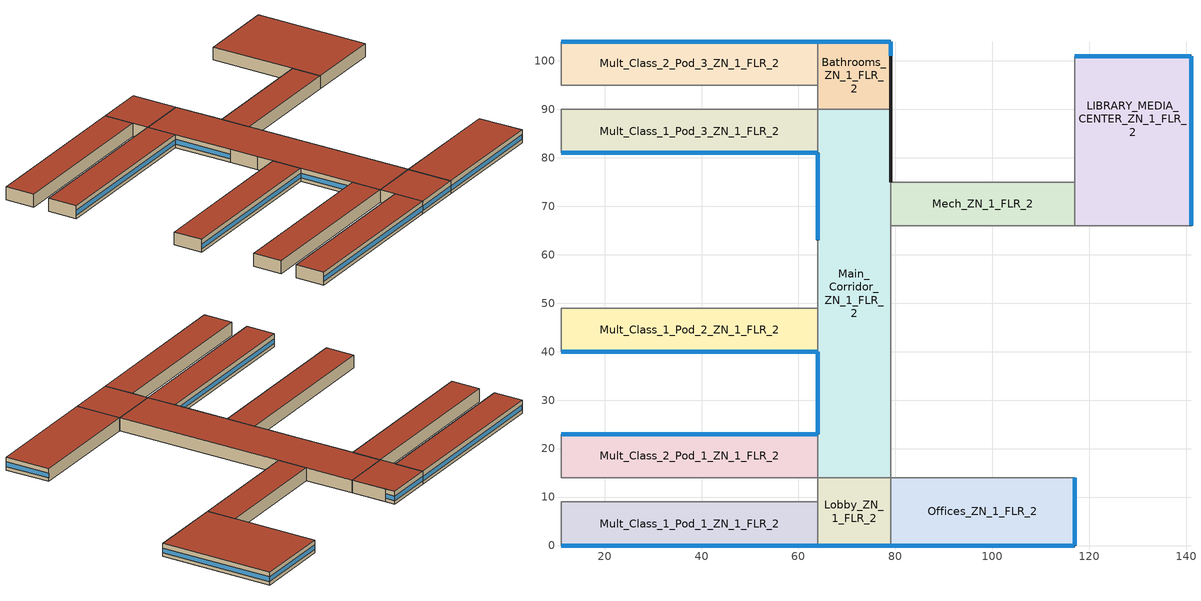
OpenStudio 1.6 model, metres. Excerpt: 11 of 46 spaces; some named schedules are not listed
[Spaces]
Lobby_ZN_1_FLR_2
 floor to Lobby_ZN_1_FLR_1 (INT-FLOOR-TOPSIDE): 79,14 79,0 64,0 64,14 z4
 wall outside (Steel Frame Non-res Ext Wall): 64,0 79,0 z4:8
 wall to Corridor_Pod_1_ZN_1_FLR_2 (int-walls): 64,14 64,9 z4:8
 wall to Offices_ZN_1_FLR_2 (int-walls): 79,0 79,14 z4:8
 wall to Mult_Class_1_Pod_1_ZN_1_FLR_2 (int-walls): 64,9 64,0 z4:8
 wall to Main_Corridor_ZN_1_FLR_2 (int-walls): 79,14 64,14 z4:8
 window (Window Non-res Fixed): 64.05,0 78.95,0 z5.1:6.51
 roof outside (IEAD Non-res Roof): 79,0 79,14 64,14 64,0 z8
Bathrooms_ZN_1_FLR_2
 floor to Bathrooms_ZN_1_FLR_1 (INT-FLOOR-TOPSIDE): 79,104 79,90 64,90 64,104 z4
 wall outside (Steel Frame Non-res Ext Wall): 79,90 79,101 79,104 64,104 z4:8
 wall to Corridor_Pod_3_ZN_1_FLR_2 (int-walls): 64,95 64,90 z4:8
 wall to Main_Corridor_ZN_1_FLR_2 (int-walls): 64,90 79,90 z4:8
 wall to Mult_Class_2_Pod_3_ZN_1_FLR_2 (int-walls): 64,104 64,95 z4:8
 window (Window Non-res Fixed): 78.95,104 64.05,104 z5.1:6.51; 79,101.05 79,103.95 z5.1:6.55
 roof outside (IEAD Non-res Roof): 79,90 79,104 64,104 64,90 z8
Mult_Class_1_Pod_1_ZN_1_FLR_2
 floor to Mult_Class_1_Pod_1_ZN_1_FLR_1 (INT-FLOOR-TOPSIDE): 64,9 64,0 11,0 11,9 z4
 wall outside (Steel Frame Non-res Ext Wall): 11,0 64,0 z4:8
 wall to Corridor_Pod_1_ZN_1_FLR_2 (int-walls): 64,9 11,9 z4:8
 wall to Corner_Class_1_Pod_1_ZN_1_FLR_2 (int-walls): 11,9 11,0 z4:8
 window (Window Non-res Fixed): 11.05,0 63.95,0 z5.1:6.5
 roof outside (IEAD Non-res Roof): 64,0 64,9 11,9 11,0 z8
Mult_Class_2_Pod_3_ZN_1_FLR_2
 floor to Mult_Class_2_Pod_3_ZN_1_FLR_1 (INT-FLOOR-TOPSIDE): 64,104 64,95 11,95 11,104 z4
 wall outside (Steel Frame Non-res Ext Wall): 64,104 11,104 z4:8
 wall to Corridor_Pod_3_ZN_1_FLR_2 (int-walls): 11,95 64,95 z4:8
 wall to Corner_Class_2_Pod_3_ZN_1_FLR_2 (int-walls): 11,104 11,95 z4:8
 window (Window Non-res Fixed): 63.95,104 11.05,104 z5.1:6.5
 roof outside (IEAD Non-res Roof): 64,95 64,104 11,104 11,95 z8
Mech_ZN_1_FLR_2
 floor to Mech_ZN_1_FLR_1 (INT-FLOOR-TOPSIDE): 117,75 117,66 79,66 79,75 z4
 wall to Auditorium_ZN_1_FLR_1 (int-walls): 117,75 79,75 z4:8
 wall to Gym_ZN_1_FLR_1 (int-walls): 79,66 117,66 z4:8
 wall to Main_Corridor_ZN_1_FLR_2 (int-walls): 79,75 79,66 z4:8
 wall to LIBRARY_MEDIA_CENTER_ZN_1_FLR_2 (int-walls): 117,66 117,75 z4:8
 roof outside (IEAD Non-res Roof): 117,66 117,75 79,75 79,66 z8
Offices_ZN_1_FLR_2
 floor to Offices_ZN_1_FLR_1 (INT-FLOOR-TOPSIDE): 117,14 117,0 79,0 79,14 z4
 wall outside (Steel Frame Non-res Ext Wall): 79,0 117,0 117,14 z4:8
 wall to Gym_ZN_1_FLR_1 (int-walls): 117,14 79,14 z4:8
 window (Window Non-res Fixed): 79.05,0 116.95,0 z5.1:6.5; 117,0.05 117,13.95 z5.1:6.51
 roof outside (IEAD Non-res Roof): 117,0 117,14 79,14 79,0 z8
Mult_Class_2_Pod_1_ZN_1_FLR_2
 floor to Mult_Class_2_Pod_1_ZN_1_FLR_1 (INT-FLOOR-TOPSIDE): 64,23 64,14 11,14 11,23 z4
 wall outside (Steel Frame Non-res Ext Wall): 64,23 11,23 z4:8
 wall to Main_Corridor_ZN_1_FLR_2 (int-walls): 64,14 64,23 z4:8
 wall to Corner_Class_2_Pod_1_ZN_1_FLR_2 (int-walls): 11,23 11,14 z4:8
 wall to Corridor_Pod_1_ZN_1_FLR_2 (int-walls): 11,14 64,14 z4:8
 window (Window Non-res Fixed): 63.95,23 11.05,23 z5.1:6.5
 roof outside (IEAD Non-res Roof): 64,14 64,23 11,23 11,14 z8
LIBRARY_MEDIA_CENTER_ZN_1_FLR_2
 floor to Kitchen_ZN_1_FLR_1 (INT-FLOOR-TOPSIDE): 141,75 141,66 117,66 117,75 z4
 floor to Cafeteria_ZN_1_FLR_1 (INT-FLOOR-TOPSIDE): 141,101 141,75 117,75 117,101 z4
 wall outside (Steel Frame Non-res Ext Wall): 141,66 141,101 117,101 z4:8
 wall to Auditorium_ZN_1_FLR_1 (int-walls): 117,101 117,75 z4:8
 wall to Aux_Gym_ZN_1_FLR_1 (int-walls): 117,66 141,66 z4:8
 window (Window Non-res Fixed): 141,66.05 141,100.95 z5.1:6.52; 140.95,101 117.05,101 z5.1:6.51
 roof outside (IEAD Non-res Roof): 141,66 141,101 117,101 117,66 z8
Mult_Class_1_Pod_2_ZN_1_FLR_2
 floor to Mult_Class_1_Pod_2_ZN_1_FLR_1 (INT-FLOOR-TOPSIDE): 64,49 64,40 11,40 11,49 z4
 wall outside (Steel Frame Non-res Ext Wall): 11,40 64,40 z4:8
 wall to Corner_Class_1_Pod_2_ZN_1_FLR_2 (int-walls): 11,49 11,40 z4:8
 wall to Corridor_Pod_2_ZN_1_FLR_2 (int-walls): 64,49 11,49 z4:8
 wall to Main_Corridor_ZN_1_FLR_2 (int-walls): 64,40 64,49 z4:8
 window (Window Non-res Fixed): 11.05,40 63.95,40 z5.1:6.5
 roof outside (IEAD Non-res Roof): 64,40 64,49 11,49 11,40 z8
Main_Corridor_ZN_1_FLR_2
 floor to Main_Corridor_ZN_1_FLR_1 (INT-FLOOR-TOPSIDE): 79,90 79,14 64,14 64,90 z4
 wall outside (Steel Frame Non-res Ext Wall): 79,75 79,90 / 64,40 64,23 / 64,81 64,63 z4:8
 wall to Corridor_Pod_2_ZN_1_FLR_2 (int-walls): 64,54 64,49 z4:8
 wall to Mult_Class_2_Pod_2_ZN_1_FLR_2 (int-walls): 64,63 64,54 z4:8
 wall to Mult_Class_1_Pod_3_ZN_1_FLR_2 (int-walls): 64,90 64,81 z4:8
 wall to Gym_ZN_1_FLR_1 (int-walls): 79,14 79,66 z4:8
 window (Window Non-res Fixed): 64,39.95 64,23.05 / 64,80.95 64,63.05 z5.1:6.51
 roof outside (IEAD Non-res Roof): 79,14 79,90 64,90 64,14 z8
Mult_Class_1_Pod_3_ZN_1_FLR_2
 floor to Mult_Class_1_Pod_3_ZN_1_FLR_1 (INT-FLOOR-TOPSIDE): 64,90 64,81 11,81 11,90 z4
 wall outside (Steel Frame Non-res Ext Wall): 11,81 64,81 z4:8
 wall to Corner_Class_1_Pod_3_ZN_1_FLR_2 (int-walls): 11,90 11,81 z4:8
 wall to Corridor_Pod_3_ZN_1_FLR_2 (int-walls): 64,90 11,90 z4:8
 window (Window Non-res Fixed): 11.05,81 63.95,81 z5.1:6.5
 roof outside (IEAD Non-res Roof): 64,81 64,90 11,90 11,81 z8
[Building]
Building 1
[ClimateZones]
Climate Zone Institution Name 1=ASHRAE; Climate Zone Document Name 1=ANSI/ASHRAE Standard 169; Climate Zone Document Year 1=2006; Climate Zone Institution Name 2=CEC; Climate Zone Document Name 2=California Climate Zone Descriptions; Climate Zone Document Year 2=1995
[Construction]
Steel Frame Non-res Ext Wall: Wood Siding, Steel Frame NonRes Wall Insulation, 1/2IN Gypsum
Window Non-res Fixed: NonRes Fixed Assembly Window
IEAD Non-res Roof: Roof Membrane, IEAD NonRes Roof Insulation, Metal Decking
INT-FLOOR-TOPSIDE: MAT-CC05 4 HW CONCRETE, CP02 CARPET PAD
int-walls: 1/2IN Gypsum, 1/2IN Gypsum
InteriorFurnishings: Std Wood 6inch
[Material] Thermal Absorptance=0.9
Name | Roughness | Thickness {m} | Conductivity {W/m-K} | Density {kg/m3} | Specific Heat {J/kg-K} | Solar Absorptance | Visible Absorptance
Wood Siding | MediumSmooth | 0.01 | 0.11 | 544.62 | 1210 | 0.78 | 0.78
Steel Frame NonRes Wall Insulation | MediumRough | 0.0870565 | 0.049 | 265 | 836.8 | 0.7 | 0.7
1/2IN Gypsum | Smooth | 0.0127 | 0.16 | 784.9 | 830 | 0.92 | 0.92
Roof Membrane | VeryRough | 0.0095 | 0.16 | 1121.29 | 1460 | 0.7 | 0.7
IEAD NonRes Roof Insulation | MediumRough | 0.127339 | 0.049 | 265 | 836.8 | 0.7 | 0.7
Metal Decking | MediumSmooth | 0.0015 | 45.006 | 7680 | 418.4 | 0.7 | 0.3
MAT-CC05 4 HW CONCRETE | Rough | 0.1016 | 1.311 | 2240 | 836.8 | 0.7 | 0.7
Std Wood 6inch | MediumSmooth | 0.15 | 0.12 | 540 | 1210 | 0.7 | 0.7
[WindowMaterial:SimpleGlazingSystem]
NonRes Fixed Assembly Window: U-Factor {W/m2-K}=3.23646; Solar Heat Gain Coefficient=0.39
[Material:NoMass]
CP02 CARPET PAD: Roughness=VeryRough; Thermal Resistance {m2-K/W}=0.2165; Thermal Absorptance=0.9; Solar Absorptance=0.7; Visible Absorptance=0.8
[Space] Part of Total Floor Area=Yes
Name | Design Specification Outdoor Air Object
Lobby_ZN_1_FLR_2 | SZ DSOA Lobby_ZN_1_FLR_2
Bathrooms_ZN_1_FLR_2 | SZ DSOA Bathrooms_ZN_1_FLR_2
Mult_Class_1_Pod_1_ZN_1_FLR_2 | SZ DSOA Mult_Class_1_Pod_1_ZN_1_FLR_2
Mult_Class_2_Pod_3_ZN_1_FLR_2 | SZ DSOA Mult_Class_2_Pod_3_ZN_1_FLR_2
Mech_ZN_1_FLR_2 | SZ DSOA Mech_ZN_1_FLR_2
Offices_ZN_1_FLR_2 | SZ DSOA Offices_ZN_1_FLR_2
Mult_Class_2_Pod_1_ZN_1_FLR_2 | SZ DSOA Mult_Class_2_Pod_1_ZN_1_FLR_2
LIBRARY_MEDIA_CENTER_ZN_1_FLR_2 | SZ DSOA LIBRARY_MEDIA_CENTER_ZN_1_FLR_2
Mult_Class_1_Pod_2_ZN_1_FLR_2 | SZ DSOA Mult_Class_1_Pod_2_ZN_1_FLR_2
Main_Corridor_ZN_1_FLR_2 | SZ DSOA Main_Corridor_ZN_1_FLR_2
Mult_Class_1_Pod_3_ZN_1_FLR_2 | SZ DSOA Mult_Class_1_Pod_3_ZN_1_FLR_2
[DesignSpecification:OutdoorAir]
Name | Outdoor Air Flow per Floor Area {m3/s-m2} | Outdoor Air Flow per Person {m3/s-person}
SZ DSOA Lobby_ZN_1_FLR_2; SZ DSOA Main_Corridor_ZN_1_FLR_2 | 0.0005
SZ DSOA Bathrooms_ZN_1_FLR_2 |  | 0.025
SZ DSOA Mult_Class_1_Pod_1_ZN_1_FLR_2; SZ DSOA Mult_Class_2_Pod_3_ZN_1_FLR_2; SZ DSOA Mult_Class_2_Pod_1_ZN_1_FLR_2; SZ DSOA LIBRARY_MEDIA_CENTER_ZN_1_FLR_2; SZ DSOA Mult_Class_1_Pod_2_ZN_1_FLR_2; SZ DSOA Mult_Class_1_Pod_3_ZN_1_FLR_2 |  | 0.008
SZ DSOA Mech_ZN_1_FLR_2 | 0.00025
SZ DSOA Offices_ZN_1_FLR_2 |  | 0.01
[InternalMass]
Name | Internal Mass Definition | Space or SpaceType
Lobby_ZN_1_FLR_2 Internal Mass | Lobby_ZN_1_FLR_2 Internal Mass Definition | Lobby_ZN_1_FLR_2
Bathrooms_ZN_1_FLR_2 Internal Mass | Bathrooms_ZN_1_FLR_2 Internal Mass Definition | Bathrooms_ZN_1_FLR_2
Mult_Class_1_Pod_1_ZN_1_FLR_2 Internal Mass | Mult_Class_1_Pod_1_ZN_1_FLR_2 Internal Mass Definition | Mult_Class_1_Pod_1_ZN_1_FLR_2
Mult_Class_2_Pod_3_ZN_1_FLR_2 Internal Mass | Mult_Class_2_Pod_3_ZN_1_FLR_2 Internal Mass Definition | Mult_Class_2_Pod_3_ZN_1_FLR_2
Mech_ZN_1_FLR_2 Internal Mass | Mech_ZN_1_FLR_2 Internal Mass Definition | Mech_ZN_1_FLR_2
Offices_ZN_1_FLR_2 Internal Mass | Offices_ZN_1_FLR_2 Internal Mass Definition | Offices_ZN_1_FLR_2
Mult_Class_2_Pod_1_ZN_1_FLR_2 Internal Mass | Mult_Class_2_Pod_1_ZN_1_FLR_2 Internal Mass Definition | Mult_Class_2_Pod_1_ZN_1_FLR_2
LIBRARY_MEDIA_CENTER_ZN_1_FLR_2 Internal Mass | LIBRARY_MEDIA_CENTER_ZN_1_FLR_2 Internal Mass Definition | LIBRARY_MEDIA_CENTER_ZN_1_FLR_2
Mult_Class_1_Pod_2_ZN_1_FLR_2 Internal Mass | Mult_Class_1_Pod_2_ZN_1_FLR_2 Internal Mass Definition | Mult_Class_1_Pod_2_ZN_1_FLR_2
Main_Corridor_ZN_1_FLR_2 Internal Mass | Main_Corridor_ZN_1_FLR_2 Internal Mass Definition | Main_Corridor_ZN_1_FLR_2
Mult_Class_1_Pod_3_ZN_1_FLR_2 Internal Mass | Mult_Class_1_Pod_3_ZN_1_FLR_2 Internal Mass Definition | Mult_Class_1_Pod_3_ZN_1_FLR_2
[InternalMass:Definition] Construction=InteriorFurnishings; Design Level Calculation Method=SurfaceArea
Name | Surface Area {m2}
Lobby_ZN_1_FLR_2 Internal Mass Definition; Bathrooms_ZN_1_FLR_2 Internal Mass Definition | 420
Mult_Class_1_Pod_1_ZN_1_FLR_2 Internal Mass Definition; Mult_Class_2_Pod_3_ZN_1_FLR_2 Internal Mass Definition; Mult_Class_2_Pod_1_ZN_1_FLR_2 Internal Mass Definition; Mult_Class_1_Pod_2_ZN_1_FLR_2 Internal Mass Definition; Mult_Class_1_Pod_3_ZN_1_FLR_2 Internal Mass Definition | 954
Mech_ZN_1_FLR_2 Internal Mass Definition | 684
Offices_ZN_1_FLR_2 Internal Mass Definition | 1064
LIBRARY_MEDIA_CENTER_ZN_1_FLR_2 Internal Mass Definition | 1680
Main_Corridor_ZN_1_FLR_2 Internal Mass Definition | 2280
[Lights] Schedule=BLDG_LIGHT_SCH; Fraction Replaceable=1
Name | Lights Definition | Space or SpaceType
Lobby_ZN_1_FLR_2_Lights | Lobby_ZN_1_FLR_2_Lights Definition | Lobby_ZN_1_FLR_2
Bathrooms_ZN_1_FLR_2_Lights | Bathrooms_ZN_1_FLR_2_Lights Definition | Bathrooms_ZN_1_FLR_2
Mult_Class_1_Pod_1_ZN_1_FLR_2_Lights | Mult_Class_1_Pod_1_ZN_1_FLR_2_Lights Definition | Mult_Class_1_Pod_1_ZN_1_FLR_2
Mult_Class_2_Pod_3_ZN_1_FLR_2_Lights | Mult_Class_2_Pod_3_ZN_1_FLR_2_Lights Definition | Mult_Class_2_Pod_3_ZN_1_FLR_2
Mech_ZN_1_FLR_2_Lights | Mech_ZN_1_FLR_2_Lights Definition | Mech_ZN_1_FLR_2
Offices_ZN_1_FLR_2_Lights | Offices_ZN_1_FLR_2_Lights Definition | Offices_ZN_1_FLR_2
Mult_Class_2_Pod_1_ZN_1_FLR_2_Lights | Mult_Class_2_Pod_1_ZN_1_FLR_2_Lights Definition | Mult_Class_2_Pod_1_ZN_1_FLR_2
LIBRARY_MEDIA_CENTER_ZN_1_FLR_2_Lights | LIBRARY_MEDIA_CENTER_ZN_1_FLR_2_Lights Definition | LIBRARY_MEDIA_CENTER_ZN_1_FLR_2
Mult_Class_1_Pod_2_ZN_1_FLR_2_Lights | Mult_Class_1_Pod_2_ZN_1_FLR_2_Lights Definition | Mult_Class_1_Pod_2_ZN_1_FLR_2
Main_Corridor_ZN_1_FLR_2_Lights | Main_Corridor_ZN_1_FLR_2_Lights Definition | Main_Corridor_ZN_1_FLR_2
Mult_Class_1_Pod_3_ZN_1_FLR_2_Lights | Mult_Class_1_Pod_3_ZN_1_FLR_2_Lights Definition | Mult_Class_1_Pod_3_ZN_1_FLR_2
[Lights:Definition] Design Level Calculation Method=Watts/Area; Fraction Radiant=0.37; Fraction Visible=0.2; Return Air Fraction=0; Return Air Fraction Calculated from Plenum Temperature=No
Name | Watts per Space Floor Area {W/m2}
Lobby_ZN_1_FLR_2_Lights Definition; LIBRARY_MEDIA_CENTER_ZN_1_FLR_2_Lights Definition | 13.99
Bathrooms_ZN_1_FLR_2_Lights Definition | 9.68
Mult_Class_1_Pod_1_ZN_1_FLR_2_Lights Definition; Mult_Class_2_Pod_3_ZN_1_FLR_2_Lights Definition; Mult_Class_2_Pod_1_ZN_1_FLR_2_Lights Definition; Mult_Class_1_Pod_2_ZN_1_FLR_2_Lights Definition; Mult_Class_1_Pod_3_ZN_1_FLR_2_Lights Definition | 15.06
Mech_ZN_1_FLR_2_Lights Definition | 16.14
Offices_ZN_1_FLR_2_Lights Definition | 11.84
Main_Corridor_ZN_1_FLR_2_Lights Definition | 5.38
[People] Activity Level Schedule=ACTIVITY_SCH; Work Efficiency Schedule=WORK_EFF_SCH; Clothing Insulation Schedule=CLOTHING_SCH; Air Velocity Schedule=AIR_VELO_SCH
Name | People Definition | Space or SpaceType | Number of People Schedule
Bathrooms_ZN_1_FLR_2 People | Bathrooms_ZN_1_FLR_2 People Definition | Bathrooms_ZN_1_FLR_2 | BLDG_OCC_SCH
Mult_Class_1_Pod_1_ZN_1_FLR_2 People | Mult_Class_1_Pod_1_ZN_1_FLR_2 People Definition | Mult_Class_1_Pod_1_ZN_1_FLR_2 | BLDG_OCC_SCH
Mult_Class_2_Pod_3_ZN_1_FLR_2 People | Mult_Class_2_Pod_3_ZN_1_FLR_2 People Definition | Mult_Class_2_Pod_3_ZN_1_FLR_2 | BLDG_OCC_SCH_Extend
Mech_ZN_1_FLR_2 People | Mech_ZN_1_FLR_2 People Definition | Mech_ZN_1_FLR_2 | BLDG_OCC_SCH
Offices_ZN_1_FLR_2 People | Offices_ZN_1_FLR_2 People Definition | Offices_ZN_1_FLR_2 | BLDG_OCC_SCH_Offices
Mult_Class_2_Pod_1_ZN_1_FLR_2 People | Mult_Class_2_Pod_1_ZN_1_FLR_2 People Definition | Mult_Class_2_Pod_1_ZN_1_FLR_2 | BLDG_OCC_SCH
LIBRARY_MEDIA_CENTER_ZN_1_FLR_2 People | LIBRARY_MEDIA_CENTER_ZN_1_FLR_2 People Definition | LIBRARY_MEDIA_CENTER_ZN_1_FLR_2 | BLDG_OCC_SCH
Mult_Class_1_Pod_2_ZN_1_FLR_2 People | Mult_Class_1_Pod_2_ZN_1_FLR_2 People Definition | Mult_Class_1_Pod_2_ZN_1_FLR_2 | BLDG_OCC_SCH
Mult_Class_1_Pod_3_ZN_1_FLR_2 People | Mult_Class_1_Pod_3_ZN_1_FLR_2 People Definition | Mult_Class_1_Pod_3_ZN_1_FLR_2 | BLDG_OCC_SCH_Extend
[People:Definition] Number of People Calculation Method=Area/Person; Fraction Radiant=0.3; Enable ASHRAE 55 Comfort Warnings=No; Mean Radiant Temperature Calculation Type=ZoneAveraged; Thermal Comfort Model Type 1=FANGER
Name | Space Floor Area per Person {m2/person}
Bathrooms_ZN_1_FLR_2 People Definition | 10
Mult_Class_1_Pod_1_ZN_1_FLR_2 People Definition; Mult_Class_2_Pod_3_ZN_1_FLR_2 People Definition; Mult_Class_2_Pod_1_ZN_1_FLR_2 People Definition; Mult_Class_1_Pod_2_ZN_1_FLR_2 People Definition; Mult_Class_1_Pod_3_ZN_1_FLR_2 People Definition | 4
Mech_ZN_1_FLR_2 People Definition | 100
Offices_ZN_1_FLR_2 People Definition | 20
LIBRARY_MEDIA_CENTER_ZN_1_FLR_2 People Definition | 4.35
[ElectricEquipment] Schedule=BLDG_EQUIP_SCH
Name | Electric Equipment Definition | Space or SpaceType
Lobby_ZN_1_FLR_2_PlugMisc_Equip | Lobby_ZN_1_FLR_2_PlugMisc_Equip Definition | Lobby_ZN_1_FLR_2
Bathrooms_ZN_1_FLR_2_PlugMisc_Equip | Bathrooms_ZN_1_FLR_2_PlugMisc_Equip Definition | Bathrooms_ZN_1_FLR_2
Mult_Class_1_Pod_1_ZN_1_FLR_2_PlugMisc_Equip | Mult_Class_1_Pod_1_ZN_1_FLR_2_PlugMisc_Equip Definition | Mult_Class_1_Pod_1_ZN_1_FLR_2
Mult_Class_2_Pod_3_ZN_1_FLR_2_PlugMisc_Equip | Mult_Class_2_Pod_3_ZN_1_FLR_2_PlugMisc_Equip Definition | Mult_Class_2_Pod_3_ZN_1_FLR_2
Mech_ZN_1_FLR_2_PlugMisc_Equip | Mech_ZN_1_FLR_2_PlugMisc_Equip Definition | Mech_ZN_1_FLR_2
Offices_ZN_1_FLR_2_PlugMisc_Equip | Offices_ZN_1_FLR_2_PlugMisc_Equip Definition | Offices_ZN_1_FLR_2
Mult_Class_2_Pod_1_ZN_1_FLR_2_PlugMisc_Equip | Mult_Class_2_Pod_1_ZN_1_FLR_2_PlugMisc_Equip Definition | Mult_Class_2_Pod_1_ZN_1_FLR_2
LIBRARY_MEDIA_CENTER_ZN_1_FLR_2_PlugMisc_Equip | LIBRARY_MEDIA_CENTER_ZN_1_FLR_2_PlugMisc_Equip Definition | LIBRARY_MEDIA_CENTER_ZN_1_FLR_2
Mult_Class_1_Pod_2_ZN_1_FLR_2_PlugMisc_Equip | Mult_Class_1_Pod_2_ZN_1_FLR_2_PlugMisc_Equip Definition | Mult_Class_1_Pod_2_ZN_1_FLR_2
Main_Corridor_ZN_1_FLR_2_PlugMisc_Equip | Main_Corridor_ZN_1_FLR_2_PlugMisc_Equip Definition | Main_Corridor_ZN_1_FLR_2
Mult_Class_1_Pod_3_ZN_1_FLR_2_PlugMisc_Equip | Mult_Class_1_Pod_3_ZN_1_FLR_2_PlugMisc_Equip Definition | Mult_Class_1_Pod_3_ZN_1_FLR_2
[ElectricEquipment:Definition] Design Level Calculation Method=Watts/Area; Fraction Latent=0; Fraction Radiant=0.5; Fraction Lost=0
Name | Watts per Space Floor Area {W/m2}
Lobby_ZN_1_FLR_2_PlugMisc_Equip Definition; Bathrooms_ZN_1_FLR_2_PlugMisc_Equip Definition; Mech_ZN_1_FLR_2_PlugMisc_Equip Definition; Main_Corridor_ZN_1_FLR_2_PlugMisc_Equip Definition | 4
Mult_Class_1_Pod_1_ZN_1_FLR_2_PlugMisc_Equip Definition; Mult_Class_2_Pod_3_ZN_1_FLR_2_PlugMisc_Equip Definition; Mult_Class_2_Pod_1_ZN_1_FLR_2_PlugMisc_Equip Definition; LIBRARY_MEDIA_CENTER_ZN_1_FLR_2_PlugMisc_Equip Definition; Mult_Class_1_Pod_2_ZN_1_FLR_2_PlugMisc_Equip Definition; Mult_Class_1_Pod_3_ZN_1_FLR_2_PlugMisc_Equip Definition | 10
Offices_ZN_1_FLR_2_PlugMisc_Equip Definition | 10.8
[SpaceInfiltration:DesignFlowRate] Schedule=INFIL_SCH; Design Flow Rate Calculation Method=Flow/ExteriorWallArea; Flow per Exterior Surface Area {m3/s-m2}=0.000302; Constant Term Coefficient=1; Temperature Term Coefficient=0; Velocity Term Coefficient=0; Velocity Squared Term Coefficient=0
Name | Space or SpaceType
Lobby_ZN_1_FLR_2_Infiltration | Lobby_ZN_1_FLR_2
Bathrooms_ZN_1_FLR_2_Infiltration | Bathrooms_ZN_1_FLR_2
Mult_Class_1_Pod_1_ZN_1_FLR_2_Infiltration | Mult_Class_1_Pod_1_ZN_1_FLR_2
Mult_Class_2_Pod_3_ZN_1_FLR_2_Infiltration | Mult_Class_2_Pod_3_ZN_1_FLR_2
Offices_ZN_1_FLR_2_Infiltration | Offices_ZN_1_FLR_2
Mult_Class_2_Pod_1_ZN_1_FLR_2_Infiltration | Mult_Class_2_Pod_1_ZN_1_FLR_2
LIBRARY_MEDIA_CENTER_ZN_1_FLR_2_Infiltration | LIBRARY_MEDIA_CENTER_ZN_1_FLR_2
Mult_Class_1_Pod_2_ZN_1_FLR_2_Infiltration | Mult_Class_1_Pod_2_ZN_1_FLR_2
Main_Corridor_ZN_1_FLR_2_Infiltration | Main_Corridor_ZN_1_FLR_2
Mult_Class_1_Pod_3_ZN_1_FLR_2_Infiltration | Mult_Class_1_Pod_3_ZN_1_FLR_2
[Schedule:Compact]
BLDG_LIGHT_SCH: Through: 6/30, For: Weekdays SummerDesignDay, Until: 07:00, 0.1773, Until: 21:00, 0.9, Until: 24:00, 0.1773, For: AllOtherDays, Until: 24:00, 0.1773, Through: 9/1, For: Weekdays SummerDesignDay, Until: 08:00, 0.1773, Until: 20:00, 0.5, Until: 24:00, 0.1773, For: AllOtherDays, Until: 24:00, 0.1773, Through: 12/31, For: Weekdays SummerDesignDay, Until: 07:00, 0.1773, Until: 21:00, 0.9, Until: 24:00, 0.1773, For: AllOtherDays, Until: 24:00, 0.1773
BLDG_OCC_SCH: Through: 6/30, For: Weekdays SummerDesignDay, Until: 08:00, 0, Until: 16:00, 0.7, Until: 21:00, 0.15, Until: 24:00, 0, For: AllOtherDays, Until: 24:00, 0, Through: 9/1, For: Weekdays SummerDesignDay, Until: 08:00, 0, Until: 21:00, 0.15, Until: 24:00, 0, For: AllOtherDays, Until: 24:00, 0, Through: 12/31, For: Weekdays SummerDesignDay, Until: 08:00, 0, Until: 16:00, 0.7, Until: 21:00, 0.15, Until: 24:00, 0, For: AllOtherDays, Until: 24:00, 0
ACTIVITY_SCH: Through: 12/31, For: AllDays, Until: 24:00, 120
